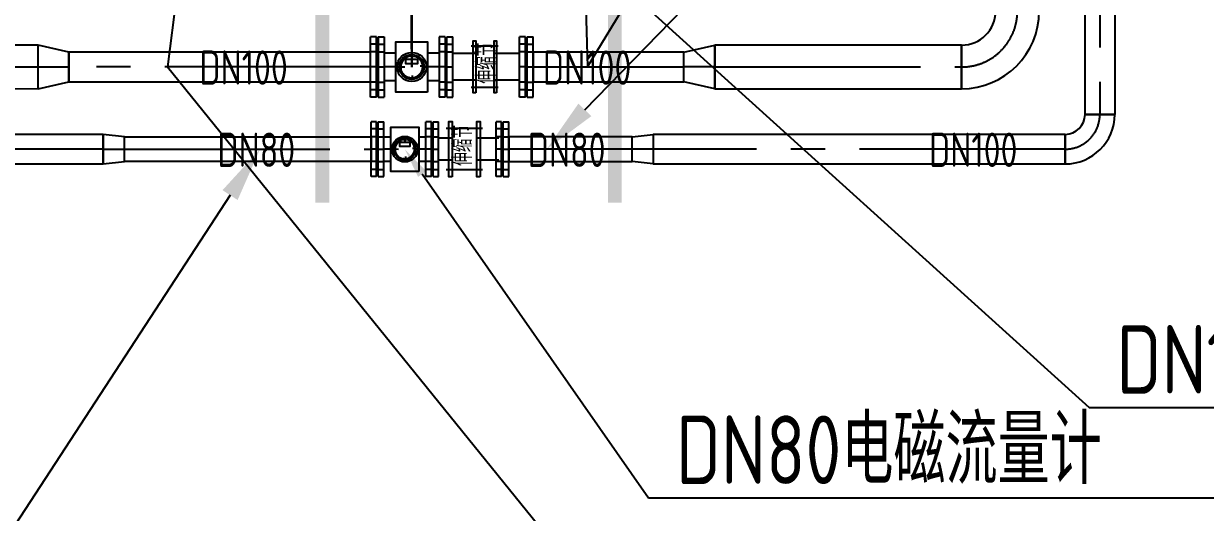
# Model space of a CAD drawing. Header units: millimetres. Extents: x 10779125 to 11142123, y -372083 to -144871.
# Drawn here: x 11118509 to 11122819, y -302312 to -300528 of the extents above; entities that cross this region are included whole.
import ezdxf
from ezdxf import colors
from ezdxf.entities.mleader import LeaderData, LeaderLine
from ezdxf.math import Vec2, Vec3

# ---------------------------------------------------------------- set-up
doc = ezdxf.new("R2010")
doc.units = ezdxf.units.MM
doc.header["$LTSCALE"] = 1000
doc.header["$MEASUREMENT"] = 0
doc.linetypes.add('CENTER', pattern=[2.9, 2.5, -0.2, 0, -0.2])
doc.linetypes.add('CENTER2', pattern=[1.125, 0.75, -0.125, 0.125, -0.125])
doc.layers.get('0').update_dxf_attribs({"color": 255, "linetype": 'CONTINUOUS'})
for name, color, linetype in [('1', 255, 'CONTINUOUS'), ('10', 7, 'CONTINUOUS'), ('1轮廓实线层', 7, 'CONTINUOUS'), ('3中心线', 1, 'CENTER2'), ('3中心线层', 1, 'CENTER'), ('6文字层', 3, 'CONTINUOUS')]:
    doc.layers.add(name, color=color, linetype=linetype)
doc.layers.add('_0', color=7, linetype='CONTINUOUS', lineweight=80)
doc.styles.add('_HZTXT', font='tssdeng.shx', dxfattribs={"width": 0.8, "bigfont": 'tssdchn.shx'})
doc.styles.add('AAAASZSY', font='aaaaszsysim.shx', dxfattribs={"width": 0.75, "bigfont": 'aaaaszsyfs.shx'})
doc.styles.add('PC_TEXTSTYLE', font='isocp.shx', dxfattribs={"width": 0.8, "bigfont": 'hzfs.shx'})
doc.styles.get("Standard").update_dxf_attribs({"font": 'symbol.ttf'})

# ---------------------------------------------------------------- blocks, each defined once
blk = doc.blocks.new('DN100法兰侧视图')
at = {"layer": '1'}
for p, q in [((-22, 110), (0, 110)), ((-22, 110), (-22, -110)), ((0, 110), (0, -110)), ((-25, 77.5), (-22, 82)), ((-25, 77.5), (-25, -77.5)), ((-22, 55), (0, 55)), ((-25, -77.5), (-22, -82)), ((-22, -55), (0, -55)), ((-22, -110), (0, -110))]:
    blk.add_line(p, q, dxfattribs=at)
at = {"layer": '3中心线层'}
for p, q in [((-22, 83.1), (0, 83.1)), ((-25, 0), (0, 0)), ((-22, -83.1), (0, -83.1))]:
    blk.add_line(p, q, dxfattribs=at)
blk = doc.blocks.new('DN100电磁流量计')
for p, q in [((-225.2, 50.8), (-182.6, 50.8)), ((-135, 44.5), (-133.1, 35.9)), ((-129.2, 45.4), (-128.4, 30.7)), ((-123.3, 45.6), (-123.7, 36.8)), ((-117.5, 45), (-118.9, 36.3)), ((-111.7, 43.6), (-114.3, 35.2)), ((-67.6, 50.8), (-25, 50.8)), ((-225.2, 0), (-182.6, 0)), ((-170.6, 2.6), (-161.8, 2.1)), ((-169.9, 8.5), (-161.3, 6.9)), ((-168.4, 14.2), (-160.1, 11.5)), ((-166.2, 19.7), (-158.3, 15.9)), ((-163.4, 24.8), (-156, 20)), ((-159.8, 29.5), (-153.1, 23.8)), ((-155.7, 33.8), (-149.8, 27.3)), ((-151.1, 37.4), (-146.1, 30.2)), ((-146.1, 40.5), (-142, 32.7)), ((-140.7, 42.9), (-137.7, 34.6)), ((-106.2, 41.5), (-109.8, 33.5)), ((-101, 38.7), (-105.6, 31.3)), ((-96.2, 35.3), (-101.8, 28.5)), ((-91.9, 31.3), (-98.3, 25.3)), ((-88.1, 26.8), (-95.3, 21.6)), ((-85, 21.8), (-92.7, 17.6)), ((-82.5, 16.4), (-90.7, 13.3)), ((-80.8, 10.8), (-89.3, 8.7)), ((-79.7, 5), (-88.5, 4)), ((-67.6, 0), (-25, 0)), ((-170.6, -3.3), (-156.3, -2.6)), ((-169.8, -9.1), (-161.2, -7.3)), ((-168.2, -14.8), (-159.9, -11.9)), ((-166, -20.2), (-158.1, -16.3)), ((-163, -25.3), (-155.7, -20.4)), ((-159.4, -30), (-152.8, -24.2)), ((-155.3, -34.2), (-149.5, -27.6)), ((-150.6, -37.8), (-145.7, -30.5)), ((-145.5, -40.8), (-141.6, -32.9)), ((-140.1, -43.1), (-137.2, -34.8)), ((-134.4, -44.6), (-132.6, -36)), ((-125.1, -45.6), (-125.1, -32)), ((-119.2, -45.2), (-120.3, -36.5)), ((-113.4, -44.1), (-115.7, -35.6)), ((-107.8, -42.2), (-111.2, -34.1)), ((-102.5, -39.6), (-106.9, -32)), ((-97.6, -36.4), (-102.9, -29.4)), ((-79.5, -0.9), (-99.4, -0.7)), ((-93.1, -32.6), (-99.3, -26.3)), ((-89.2, -28.2), (-96.1, -22.7)), ((-85.9, -23.3), (-93.4, -18.8)), ((-83.2, -18.1), (-91.3, -14.6)), ((-81.2, -12.5), (-89.7, -10.1)), ((-80, -6.8), (-88.7, -5.5)), ((-225.2, -50.8), (-182.6, -50.8)), ((-67.6, -50.8), (-25, -50.8))]:
    blk.add_line(p, q)
blk.add_lwpolyline([(-182.6, 92.1), (-67.6, 92.1), (-67.6, -91.3), (-182.6, -91.3)], close=True)
blk.add_lwpolyline([(-102.7, -27.8), (-102.7, -12.7), (-147.5, -12.7), (-147.5, -27.8), (-102.7, -27.8)])
for radius in [53.2, 45.6]:
    blk.add_circle((-125.1, 0), radius)
at = {"xscale": -1, "rotation": 180}
blk.add_blockref('DN100法兰侧视图', (-225.2, 0), dxfattribs=at)
at = {"rotation": 180}
blk.add_blockref('DN100法兰侧视图', (-25, 0), dxfattribs=at)
blk = doc.blocks.new('150')
at = {"layer": '1'}
for p, q in [((160, 93.5), (160, 252.5)), ((36, -30.5), (-123, -30.5))]:
    blk.add_line(p, q, dxfattribs=at)
for radius in [283, 124]:
    blk.add_arc((160, -30.5), radius, 90, 180, dxfattribs=at)
at = {"layer": '3中心线层'}
blk.add_arc((160, -30.5), 203.5, 90, 180, dxfattribs=at)
blk = doc.blocks.new('DN80法兰侧视图')
at = {"layer": '1'}
for p, q in [((-20, 100), (0, 100)), ((-20, 100), (-20, -100)), ((0, 100), (0, -100)), ((-23, 67.5), (-20, 72)), ((-23, 67.5), (-23, -67.5)), ((-20, 45.5), (0, 45.5)), ((-23, -67.5), (-20, -72)), ((-20, -45.5), (0, -45.5)), ((-20, -100), (0, -100))]:
    blk.add_line(p, q, dxfattribs=at)
at = {"layer": '3中心线层'}
for p, q in [((-20, 73.9), (0, 73.9)), ((-23, 0), (0, 0)), ((-23, 0), (0, 0)), ((-20, -73.9), (0, -73.9))]:
    blk.add_line(p, q, dxfattribs=at)
blk = doc.blocks.new('DN80电磁流量计')
for p, q in [((-177.1, 44.4), (-150.7, 44.4)), ((-49.4, 44.4), (-23, 44.4)), ((-177.1, 0), (-150.7, 0)), ((-140.1, 2.3), (-132.4, 1.9)), ((-139.5, 7.5), (-131.9, 6)), ((-138.2, 12.5), (-130.8, 10.1)), ((-136.3, 17.3), (-129.3, 14)), ((-133.7, 21.8), (-127.2, 17.6)), ((-130.6, 26), (-124.7, 21)), ((-127, 29.7), (-121.8, 24)), ((-123, 32.9), (-118.6, 26.6)), ((-118.5, 35.6), (-115, 28.8)), ((-113.8, 37.7), (-111.1, 30.4)), ((-108.8, 39.2), (-107.1, 31.6)), ((-103.7, 40), (-103, 27)), ((-98.5, 40.1), (-98.8, 32.4)), ((-93.3, 39.6), (-94.6, 31.9)), ((-88.3, 38.4), (-90.6, 31)), ((-83.4, 36.5), (-86.6, 29.5)), ((-78.9, 34.1), (-83, 27.5)), ((-74.7, 31.1), (-79.5, 25.1)), ((-70.9, 27.5), (-76.5, 22.2)), ((-67.6, 23.6), (-73.8, 19)), ((-64.8, 19.2), (-71.6, 15.5)), ((-62.6, 14.5), (-69.8, 11.7)), ((-61.1, 9.5), (-68.6, 7.7)), ((-60.2, 4.4), (-67.8, 3.6)), ((-49.4, 0), (-23, 0)), ((-140.1, -2.9), (-127.6, -2.3)), ((-139.4, -8), (-131.8, -6.5)), ((-138, -13), (-130.7, -10.5)), ((-136, -17.8), (-129.1, -14.4)), ((-133.4, -22.3), (-127, -18)), ((-130.3, -26.4), (-124.5, -21.3)), ((-126.6, -30.1), (-121.5, -24.3)), ((-122.5, -33.3), (-118.2, -26.8)), ((-118.1, -35.9), (-114.6, -29)), ((-113.3, -37.9), (-110.7, -30.6)), ((-108.3, -39.3), (-106.7, -31.7)), ((-100, -40.1), (-100, -28.1)), ((-94.9, -39.8), (-95.9, -32.1)), ((-89.8, -38.8), (-91.8, -31.3)), ((-84.9, -37.2), (-87.8, -30)), ((-80.2, -34.9), (-84, -28.2)), ((-75.9, -32), (-80.5, -25.9)), ((-59.9, -0.8), (-77.4, -0.6)), ((-71.9, -28.7), (-77.4, -23.1)), ((-68.5, -24.8), (-74.6, -20)), ((-65.6, -20.5), (-72.2, -16.6)), ((-63.2, -15.9), (-70.3, -12.8)), ((-61.5, -11), (-68.9, -8.9)), ((-60.4, -5.9), (-68, -4.8)), ((-177.1, -44.4), (-150.7, -44.4)), ((-49.4, -44.4), (-23, -44.4))]:
    blk.add_line(p, q)
blk.add_lwpolyline([(-150.7, 81), (-49.4, 81), (-49.4, -80.3), (-150.7, -80.3)], close=True)
blk.add_lwpolyline([(-80.3, -24.5), (-80.3, -11.2), (-119.8, -11.2), (-119.8, -24.5), (-80.3, -24.5)])
for radius in [46.8, 40.1]:
    blk.add_circle((-100, 0), radius)
blk.add_blockref('DN80法兰侧视图', (-177.1, 0))
at = {"xscale": -1}
blk.add_blockref('DN80法兰侧视图', (-23, 0), dxfattribs=at)

msp = doc.modelspace()

# ---------------------------------------------------------------- linework, layer by layer
for p, q in [((11118674.4, -300632.3, 0), (11118561.7, -300606.8, 0)), ((11120917.1, -300632.3, 0), (11121029.9, -300606.8, 0)), ((11118674.4, -300740.3, 0), (11118674.4, -300632.3, 0)), ((11120917.1, -300740.3, 0), (11120917.1, -300632.3, 0)), ((11118561.7, -300765.8, 0), (11118674.4, -300740.3, 0)), ((11121029.9, -300765.8, 0), (11120917.1, -300740.3, 0))]:
    msp.add_line(p, q)
at = {"lineweight": -2}
for p, q in [((11122380.2, -300859.3, 0), (11122488.2, -300859.3, 0)), ((11122307.2, -300932.3, 0), (11122307.2, -301040.3, 0))]:
    msp.add_line(p, q, dxfattribs=at)
at = {"color": 5, "lineweight": -2, "const_width": 50}
for points in [[(11119598.4, -299477.9), (11119598.4, -301181.1)], [(11120665.1, -299477.9), (11120665.1, -301181.1)]]:
    msp.add_lwpolyline(points, dxfattribs=at)
at = {"lineweight": -2, "elevation": 0}
for points in [[(11111663.7, -300765.2), (11118561.7, -300765.8), (11118561.7, -300606.8), (11111663.7, -300606.2)], [(11121029.8, -300765.8), (11121929.9, -300765.8), (11121929.9, -300606.8), (11121029.8, -300606.8)]]:
    msp.add_lwpolyline(points, close=True, dxfattribs=at)
at = {"lineweight": -2}
for radius in [73, 181]:
    msp.add_arc((11122307.2, -300859.3, 0), radius, 270, 0, dxfattribs=at)
at = {"layer": '3中心线'}
for p, q in [((11122434.2, -297365, 0), (11122434.2, -300859.3, 0)), ((11119774.4, -300686.3, 0), (11118674.4, -300686.3, 0)), ((11120367.1, -300686.3, 0), (11120917.1, -300686.3, 0)), ((11118799.4, -300986.3, 0), (11110193, -300986.3, 0)), ((11118876.4, -300986.3, 0), (11119776.4, -300986.3, 0)), ((11120728.1, -300986.3, 0), (11120278.1, -300986.3, 0)), ((11122307.2, -300986.3, 0), (11120805.1, -300986.3, 0))]:
    msp.add_line(p, q, dxfattribs=at)
at = {"layer": '3中心线', "lineweight": -2}
for p, q in [((11111663.7, -300685.7, 0), (11118561.7, -300686.3, 0)), ((11121029.8, -300686.3, 0), (11121929.9, -300686.3, 0))]:
    msp.add_line(p, q, dxfattribs=at)
at = {"layer": '3中心线层', "lineweight": -3}
for p, q in [((11118561.7, -300686.3, 0), (11118674.4, -300686.3, 0)), ((11121029.9, -300686.3, 0), (11120917.1, -300686.3, 0)), ((11118799.4, -300986.3, 0), (11118876.4, -300986.3, 0)), ((11120805.1, -300986.3, 0), (11120728.1, -300986.3, 0))]:
    msp.add_line(p, q, dxfattribs=at)
at = {"layer": '3中心线层'}
msp.add_arc((11122307.2, -300859.3, 0), 127, 270, 0, dxfattribs=at)
at = {"layer": '6文字层'}
for p, q in [((11120240.1, -300610.5, 0), (11120140.7, -300610.5, 0)), ((11120157.7, -300637.2, 0), (11120074.6, -300637.2, 0)), ((11120317.1, -300637.2, 0), (11120225, -300637.2, 0)), ((11120157.7, -300734.4, 0), (11120074.6, -300734.4, 0)), ((11120317.1, -300734.4, 0), (11120225, -300734.4, 0)), ((11120240.1, -300761.1, 0), (11120140.7, -300761.1, 0)), ((11120182.1, -300910.9, 0), (11120049.6, -300910.9, 0)), ((11120072.3, -300946.5, 0), (11120019.3, -300946.5, 0)), ((11120241.9, -300946.5, 0), (11120162.1, -300946.5, 0)), ((11120072.3, -301026.1, 0), (11120019.3, -301026.1, 0)), ((11120241.9, -301026.1, 0), (11120162.1, -301026.1, 0)), ((11120182.1, -301061.7, 0), (11120049.6, -301061.7, 0))]:
    msp.add_line(p, q, dxfattribs=at)
at = {"layer": '6文字层', "elevation": 0}
for points in [[(11120157.7, -300780.5), (11120148.7, -300780.5), (11120148.7, -300591.1), (11120157.7, -300591.1)], [(11120234, -300780.5), (11120225, -300780.5), (11120225, -300591.1), (11120234, -300591.1)], [(11120072.3, -301087.6), (11120060.3, -301087.6), (11120060.3, -300885), (11120072.3, -300885)], [(11120174.1, -301087.6), (11120162.1, -301087.6), (11120162.1, -300885), (11120174.1, -300885)]]:
    msp.add_lwpolyline(points, close=True, dxfattribs=at)
at = {"layer": '_0', "lineweight": -2}
for p, q in [((11118561.7, -300765.8, 0), (11118561.7, -300606.8, 0)), ((11121029.9, -300765.8, 0), (11121029.9, -300606.8, 0)), ((11118799.4, -300932.3, 0), (11118799.4, -301040.3, 0)), ((11118876.4, -300941.8, 0), (11118799.4, -300932.3, 0)), ((11118876.4, -301030.8, 0), (11118876.4, -300941.8, 0)), ((11120728.1, -300941.8, 0), (11120805.1, -300932.3, 0)), ((11120728.1, -301030.8, 0), (11120728.1, -300941.8, 0)), ((11120805.1, -300932.3, 0), (11120805.1, -301040.3, 0)), ((11118799.4, -301040.3, 0), (11118876.4, -301030.8, 0)), ((11120805.1, -301040.3, 0), (11120728.1, -301030.8, 0))]:
    msp.add_line(p, q, dxfattribs=at)
at = {"layer": '_0', "lineweight": -2, "elevation": 0}
for points in [[(11122380.2, -297365), (11122488.2, -297365), (11122488.2, -300859.3), (11122380.2, -300859.3)], [(11118674.4, -300740.3), (11119774.4, -300740.3), (11119774.4, -300632.3), (11118674.4, -300632.3)], [(11120367.1, -300740.3), (11120917.1, -300740.3), (11120917.1, -300632.3), (11120367.1, -300632.3)], [(11118799.4, -301040.3), (11118799.4, -300932.3), (11110193, -300932.3), (11110193, -301040.3)], [(11119776.4, -301030.8), (11118876.4, -301030.8), (11118876.4, -300941.8), (11119776.4, -300941.8)], [(11120278.1, -301030.8), (11120728.1, -301030.8), (11120728.1, -300941.8), (11120278.1, -300941.8)], [(11122307.2, -301040.3), (11122307.2, -300932.3), (11120805.1, -300932.3), (11120805.1, -301040.3)]]:
    msp.add_lwpolyline(points, close=True, dxfattribs=at)

# ---------------------------------------------------------------- block references
at = {"lineweight": -2, "rotation": 180}
for name, p in [('150', (11122089.9, -300513.3, 0)), ('DN80法兰侧视图', (11119776.4, -300986.3, 0)), ('DN80法兰侧视图', (11120232.1, -300986.3, 0)), ('DN80法兰侧视图', (11120232.1, -300986.3, 0))]:
    msp.add_blockref(name, p, dxfattribs=at)
at = {"lineweight": -2, "xscale": -1, "rotation": 180}
for p in [(11120022.5, -300986.3, 0), (11120022.5, -300986.3, 0), (11120278.1, -300986.3, 0)]:
    msp.add_blockref('DN80法兰侧视图', p, dxfattribs=at)
at = {"layer": '10', "rotation": 179.9999999999999}
for name, p in [('DN100法兰侧视图', (11119774.4, -300686.3, 0)), ('DN100电磁流量计', (11119799.4, -300686.3, 0)), ('DN100法兰侧视图', (11120317.1, -300686.3, 0))]:
    msp.add_blockref(name, p, dxfattribs=at)
at = {"layer": '10', "xscale": -1, "rotation": 180}
for p in [(11120074.6, -300686.3, 0), (11120367.1, -300686.3, 0)]:
    msp.add_blockref('DN100法兰侧视图', p, dxfattribs=at)
at = {"layer": '1轮廓实线层', "lineweight": -2, "rotation": 180}
msp.add_blockref('DN80电磁流量计', (11119799.4, -300986.3, 0), dxfattribs=at)

# ---------------------------------------------------------------- texts
at = {"char_height": 125, "attachment_point": 1, "style": 'PC_TEXTSTYLE'}
for s, insert in [('DN100', (11119149.8, -300626.1, 0)), ('DN100', (11120402.8, -300626.1, 0)), ('DN80', (11119215.6, -300926.1, 0)), ('DN80', (11120347.4, -300926.1, 0)), ('DN100', (11121810.9, -300926.1, 0))]:
    msp.add_mtext_dynamic_manual_height_columns(s, width=264.892, gutter_width=12.5, heights=[0], dxfattribs=dict(at, insert=insert))
at = {"layer": '6文字层', "char_height": 70, "attachment_point": 3, "rotation": 90, "style": 'AAAASZSY'}
for insert in [(11120160.6, -300597.5, -1462.3), (11120074.6, -300897.5, -1462.3)]:
    msp.add_mtext_dynamic_manual_height_columns('伸缩节', width=680.901, gutter_width=1000, heights=[0], dxfattribs=dict(at, insert=insert))

# ---------------------------------------------------------------- leaders
at = {"lineweight": -2}
ml = msp.add_multileader_mtext('Standard', dxfattribs=at)
ml.set_content('17、18、19、20', color=42)
ml.set_leader_properties(color=42)
ml.build(insert=Vec2(0, 0))
ml.multileader.update_dxf_attribs({"text_left_attachment_type": 6, "text_right_attachment_type": 6, "dogleg_length": 50, "arrow_head_size": 200})
ctx = ml.context
ctx.base_point, ctx.char_height, ctx.arrow_head_size, ctx.landing_gap_size, ctx.plane_origin = Vec3(11123578.6, -295790.8, 0), 400, 200, 20, Vec3(11120568.3, -299678.7, 0)
ctx.left_attachment, ctx.right_attachment = 6, 6
notes = []
notes.append((ctx, [(0, (1, 1, 0), (11123528.6, -295790.8, 0), (1, 0), 50, [(3, [(11120568.3, -299678.7, 0), (11120642.1, -300086.3, 0), (11120557.7, -300386.3, 0), (11120565.6, -300686.3, 0)], 0, [])])]))
ctx.mtext.insert, ctx.mtext.flow_direction = Vec3(11123598.6, -295310.8, 0), 5
ml = msp.add_multileader_mtext('Standard', dxfattribs=at)
ml.set_content('22', color=42)
ml.set_leader_properties(color=42)
ml.build(insert=Vec2(0, 0))
ml.multileader.update_dxf_attribs({"text_left_attachment_type": 6, "text_right_attachment_type": 6, "dogleg_length": 50, "arrow_head_size": 200})
ctx = ml.context
ctx.base_point, ctx.char_height, ctx.arrow_head_size, ctx.landing_gap_size, ctx.plane_origin = Vec3(11124694.7, -296637.2, 0), 400, 200, 20, Vec3(11120416.6, -300986.3, 0)
ctx.left_attachment, ctx.right_attachment = 6, 6
notes.append((ctx, [(0, (1, 1, 0), (11124644.7, -296637.2, 0), (1, 0), 50, [(0, [(11120416.6, -300986.3, 0)], 0, [])])]))
ctx.mtext.insert, ctx.mtext.flow_direction = Vec3(11124714.7, -296157.2, 0), 5
ml = msp.add_multileader_mtext('Standard', dxfattribs=at)
ml.set_content('13、14、15、16', color=42)
ml.set_leader_properties(color=42)
ml.build(insert=Vec2(0, 0))
ml.multileader.update_dxf_attribs({"text_left_attachment_type": 6, "text_right_attachment_type": 6, "dogleg_length": 50, "arrow_head_size": 200})
ctx = ml.context
ctx.base_point, ctx.char_height, ctx.arrow_head_size, ctx.landing_gap_size, ctx.plane_origin = Vec3(11122965.9, -305482.7, 0), 400, 200, 20, Vec3(11119377.1, -299678.7, 0)
ctx.left_attachment, ctx.right_attachment = 6, 6
notes.append((ctx, [(0, (1, 1, 0), (11122915.9, -305482.7, 0), (1, 0), 50, [(3, [(11119377.1, -299678.7, 0), (11119050.3, -300086.3, 0), (11119072.1, -300386.3, 0), (11119033.9, -300686.3, 0)], 0, [])])]))
ctx.mtext.insert, ctx.mtext.width, ctx.mtext.flow_direction = Vec3(11122985.9, -305002.7, 0), 3710.165, 5
at = {"color": 4, "lineweight": -3, "ltscale": 0.1}
ml = msp.add_multileader_mtext('Standard', dxfattribs=at)
ml.set_content('DN100电磁流量计', color=4, style='_HZTXT')
ml.set_leader_properties()
ml.build(insert=Vec2(0, 0))
ml.multileader.update_dxf_attribs({"text_left_attachment_type": 6, "text_right_attachment_type": 6, "dogleg_length": 100, "arrow_head_size": 110})
ctx = ml.context
ctx.base_point, ctx.char_height, ctx.arrow_head_size, ctx.landing_gap_size, ctx.plane_origin = Vec3(11122494.8, -301928.7, 74.2), 250, 110, 0.09, Vec3(11121255, -301026, 74.2)
ctx.left_attachment, ctx.right_attachment = 6, 6
notes.append((ctx, [(0, (1, 1, 0), (11122394.8, -301928.7, 74.2), (1, 0), 100, [(3, [(11119924.5, -300386.7, 74.2), (11119924.5, -300686.7, 74.2), (11119917.3, -299687.4, 74.2)], 0, [])])]))
ctx.mtext.insert, ctx.mtext.flow_direction = Vec3(11122494.9, -301628.7, 74.2), 5
at = {"lineweight": -2}
ml = msp.add_multileader_mtext('Standard', dxfattribs=at)
ml.set_content('21', color=42)
ml.set_leader_properties(color=42)
ml.build(insert=Vec2(0, 0))
ml.multileader.update_dxf_attribs({"text_left_attachment_type": 6, "text_right_attachment_type": 6, "dogleg_length": 50, "arrow_head_size": 200})
ctx = ml.context
ctx.base_point, ctx.char_height, ctx.arrow_head_size, ctx.landing_gap_size, ctx.plane_origin = Vec3(11114761.9, -307340.1, 0), 400, 200, 20, Vec3(11119371.2, -300986.3, 0)
ctx.left_attachment, ctx.right_attachment, ctx.text_align_type = 6, 6, 2
notes.append((ctx, [(0, (1, 1, 0), (11115228.4, -307340.1, 0), (-1, 0), 50, [(0, [(11119371.2, -300986.3, 0)], 0, [])])]))
ctx.mtext.insert, ctx.mtext.alignment, ctx.mtext.flow_direction = Vec3(11115158.4, -306860.1, 0), 3, 5
at = {"color": 4, "lineweight": -3, "ltscale": 0.1}
ml = msp.add_multileader_mtext('Standard', dxfattribs=at)
ml.set_content('DN80电磁流量计', color=4, style='_HZTXT')
ml.set_leader_properties()
ml.build(insert=Vec2(0, 0))
ml.multileader.update_dxf_attribs({"text_left_attachment_type": 6, "text_right_attachment_type": 6, "dogleg_length": 100, "arrow_head_size": 110})
ctx = ml.context
ctx.base_point, ctx.char_height, ctx.arrow_head_size, ctx.landing_gap_size, ctx.plane_origin = Vec3(11120888, -302258.3, 0), 250, 110, 0.09, Vec3(11121237.1, -302325.2, 0)
ctx.left_attachment, ctx.right_attachment = 6, 6
notes.append((ctx, [(0, (1, 1, 0), (11120788, -302258.3, 0), (1, 0), 100, [(3, [(11119899.5, -300986.7, 0)], 0, [])])]))
ctx.mtext.insert, ctx.mtext.flow_direction = Vec3(11120888.1, -301958.3, 0), 5
for ctx, leaders in notes:
    for number, flags, end, landing, length, lines in leaders:
        leader = LeaderData()
        leader.index, (leader.has_last_leader_line, leader.has_dogleg_vector, leader.attachment_direction) = number, flags
        leader.last_leader_point, leader.dogleg_vector, leader.dogleg_length = Vec3(end), Vec3(landing), length
        for number, points, colour, breaks in lines:
            line = LeaderLine()
            line.index, line.vertices, line.color, line.breaks = number, Vec3.list(points), colors.encode_raw_color(colour), breaks
            leader.lines.append(line)
        ctx.leaders.append(leader)

doc.saveas('drawing.dxf')
